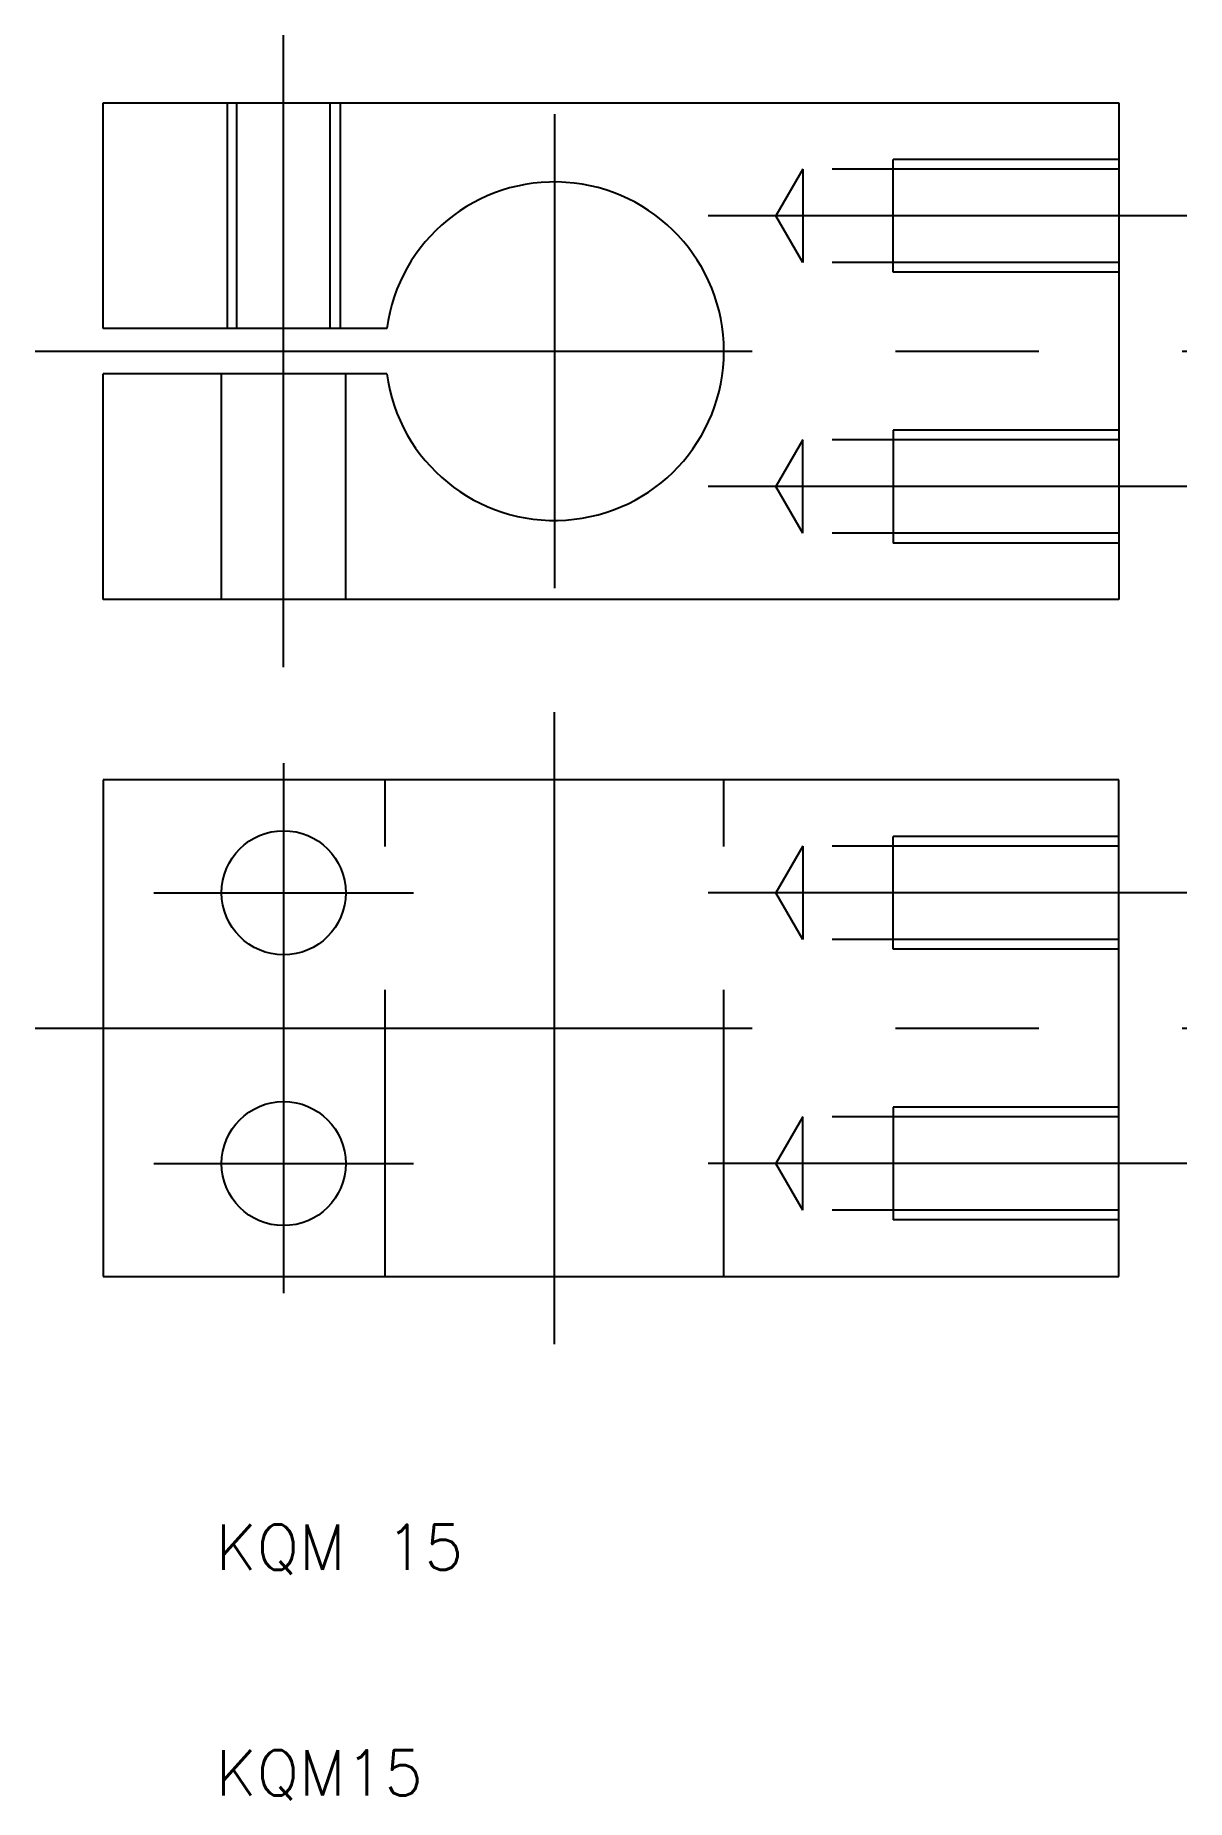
# Model space of a CAD drawing. Extents: x 2 to 53, y 9.8 to 88.
import ezdxf

# ---------------------------------------------------------------- set-up
doc = ezdxf.new("R2010")
doc.units = 0
doc.linetypes.add('CENTER', pattern=[50.8, 31.75, -6.35, 6.35, -6.35])
doc.linetypes.add('DASHED', pattern=[19.05, 12.7, -6.35])
doc.layers.get('0').update_dxf_attribs({"linetype": 'CONTINUOUS'})
doc.layers.add('CENTER', color=1, linetype='CENTER')
doc.styles.get("Standard").update_dxf_attribs({"font": 'txt.shx'})

msp = doc.modelspace()

# ---------------------------------------------------------------- linework, layer by layer
for p, q in [((5, 85), (50, 85)), ((5, 75), (5, 85)), ((50, 85), (50, 63)), ((17.567, 75), (5, 75)), ((17.567, 73), (5, 73)), ((5, 63), (5, 73)), ((50, 63), (5, 63)), ((5, 55), (5, 33)), ((50, 55), (5, 55)), ((50, 33), (50, 55)), ((5, 33), (50, 33))]:
    msp.add_line(p, q)
at = {"color": 3, "linetype": 'DASHED'}
for p, q in [((10.5, 85), (10.5, 75)), ((10.933, 75), (10.933, 85)), ((15.067, 75), (15.067, 85)), ((15.5, 85), (15.5, 75)), ((40, 77.5), (40, 82.5)), ((50, 82.5), (40, 82.5)), ((36, 82.067), (34.807, 80)), ((36, 82.067), (36, 77.933)), ((50, 82.067), (36, 82.067)), ((36, 77.933), (34.807, 80)), ((50, 77.933), (36, 77.933)), ((50, 77.5), (40, 77.5)), ((10.25, 63), (10.25, 73)), ((15.75, 63), (15.75, 73)), ((50, 70.5), (40, 70.5)), ((40, 70.5), (40, 65.5)), ((36, 70.067), (34.807, 68)), ((50, 70.067), (36, 70.067)), ((36, 65.933), (36, 70.067)), ((36, 65.933), (34.807, 68)), ((50, 65.933), (36, 65.933)), ((50, 65.5), (40, 65.5)), ((17.5, 33), (17.5, 55)), ((32.5, 33), (32.5, 55)), ((40, 47.5), (40, 52.5)), ((50, 52.5), (40, 52.5)), ((36, 52.067), (34.807, 50)), ((36, 52.067), (36, 47.933)), ((50, 52.067), (36, 52.067)), ((36, 47.933), (34.807, 50)), ((50, 47.933), (36, 47.933)), ((50, 47.5), (40, 47.5)), ((36, 40.067), (34.807, 38)), ((36, 35.933), (36, 40.067)), ((50, 40.067), (36, 40.067)), ((40, 40.5), (40, 35.5)), ((50, 40.5), (40, 40.5)), ((36, 35.933), (34.807, 38)), ((50, 35.933), (36, 35.933)), ((50, 35.5), (40, 35.5))]:
    msp.add_line(p, q, dxfattribs=at)
for centre in [(13, 50), (13, 38)]:
    msp.add_circle(centre, 2.75)
msp.add_arc((25, 74), 7.5, 187.66226, 172.33774)
at = {"layer": 'CENTER'}
for p, q in [((13, 60), (13, 88)), ((25, 84.5), (25, 63.5)), ((53, 80), (31.807, 80)), ((2, 74), (53, 74)), ((53, 68), (31.807, 68)), ((25, 30), (25, 58)), ((13, 55.75), (13, 32.25)), ((7.25, 50), (18.75, 50)), ((53, 50), (31.807, 50)), ((2, 44), (53, 44)), ((7.25, 38), (18.75, 38)), ((53, 38), (31.807, 38))]:
    msp.add_line(p, q, dxfattribs=at)

# ---------------------------------------------------------------- texts
for s, p in [('KQM 15', (10, 20)), ('KQM15', (10, 10))]:
    msp.add_text(s, height=2).set_placement(p)

doc.saveas('drawing.dxf')
